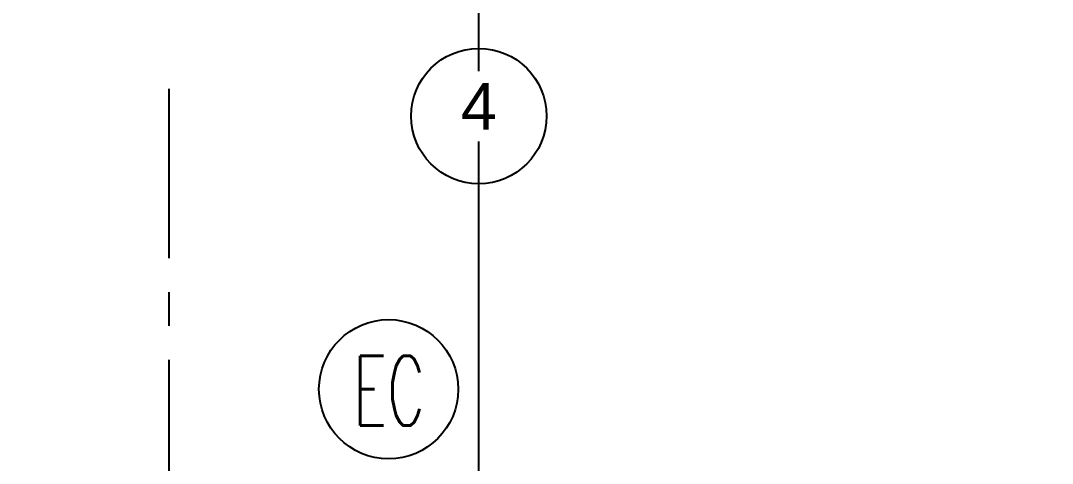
# Model space of a CAD drawing. Header units: millimetres. Extents: x 2659630 to 6742168, y -2425387 to -732288.
# Drawn here: x 2949646 to 2953457, y -1114290 to -1112655 of the extents above; entities that cross this region are included whole.
import ezdxf
from ezdxf.enums import TextEntityAlignment as Align

# ---------------------------------------------------------------- set-up
doc = ezdxf.new("R2010")
doc.units = ezdxf.units.MM
doc.linetypes.add('CENTER', pattern=[2, 1.25, -0.25, 0.25, -0.25])
for name, color, linetype, lineweight in [('A-ANNO-DIMS', 211, 'Continuous', 9), ('A-WALL-PATT', 111, 'Continuous', 0), ('S-GRID-IDEN', 1, 'Continuous', 9)]:
    doc.layers.add(name, color=color, linetype=linetype, lineweight=lineweight)
for name, color, linetype in [('A-LINE 08', 8, 'Continuous'), ('S-COLUMN', 1, 'Continuous'), ('S-COLUMN CIRCLE', 9, 'Continuous'), ('S-COLUMN NO', 2, 'Continuous'), ('S-GRIDE LINE', 8, 'CENTER')]:
    doc.layers.add(name, color=color, linetype=linetype)
doc.layers.get('A-ANNO-DIMS').off()
doc.styles.add('Arial_2', font='arial.ttf', dxfattribs={"height": 121.981135385479})
doc.styles.add('ROMANS', font='r.shx', dxfattribs={"width": 0.7})
doc.styles.add('style1', font='handlet.shx')

# ---------------------------------------------------------------- blocks, each defined once
blk = doc.blocks.new('A$C2D2C472C')
at = {"layer": 'A-WALL-PATT'}
h = blk.add_hatch(dxfattribs=at)
h.set_pattern_fill('ANSI37', color=256, scale=600, style=0)
h.set_pattern_definition([(45, (-102930.4976328127, -114895.0412800389), (-53.03300858899107, 53.03300858899107), []), (135, (-102930.4976328127, -114895.0412800389), (-53.03300858899107, -53.03300858899106), [])])
edge = h.paths.add_edge_path()
edge.add_line((944.9995019281778, 1920.086653618404), (945.0008851355669, 2189.884832272088))
edge.add_arc((910.0008851359307, 2189.884989272134), 34.99999999998833, 359.9997429874282, 449.9997132388004)
edge.add_line((910.0010603083792, 2224.884989271683), (206.5573315929068, 2224.905706588062))
edge.add_arc((206.3435287130415, 2190.119336553427), 34.78702706265661, 89.64785493841943, 180.3515355871881)
edge.add_line((171.5571564060956, 2189.90590370784), (171.5104949169763, 989.9413756946597))
edge.add_arc((206.436017342523, 989.8668982434319), 34.92560183573225, 179.8778189455847, 270.1221930522632)
edge.add_line((206.5105021072231, 954.9413758334849), (479.9996885845903, 954.8601867418038))
edge.add_line((479.9996885845903, 954.8601867418038), (480.0000001211592, 839.860185584781))
edge.add_line((480.0000001211592, 839.860185584781), (206.5104973261623, 839.9413757038274))
edge.add_arc((206.4964083629893, 989.9011490803969), 149.9597740384099, 192.8758880656439, 270.00538303110875, ccw=False)
edge.add_line((60.30736402368348, 956.4841302904388), (60.0000001211738, 2189.906551396358))
edge.add_arc((204.1890972755355, 2195.622790524605), 144.3023600914457, 89.0594131363834, 182.2702476428867, ccw=False)
edge.add_arc((117.0175473045965, -14981488.51647655), 14983828.42245068, 89.99696775482101, 89.99965761188861, ccw=False)
edge.add_arc((909.9946922726667, 2189.870040024718), 150.0149508471489, 45.00209331497581, 89.99734813771352, ccw=False)
edge.add_arc((910.01583289064, 2189.891182187523), 149.9850524061101, -0.0026534085425282683, 45.00209331497041, ccw=False)
edge.add_line((1060.000885135916, 2189.884236272439), (1059.999510428475, 1919.979855106591))
edge.add_line((1059.999510428475, 1919.979855106591), (944.9995019281778, 1920.086653618404))
blk = doc.blocks.new('Grid - M_Grid Head - Circle_02-314212-GROUND FLOOR PLAN_01')
at = {"layer": 'A-LINE 08'}
blk.add_circle((0, 0), 5.000000000000004, dxfattribs=at)
blk = doc.blocks.new('vvv')
at = {"layer": 'A-LINE 08', "color": 253}
blk.add_line((-135653.3146639047, -282004.399427851), (-135653.3146639047, -262439.5084041562), dxfattribs=at)
at = {"layer": 'S-GRIDE LINE', "color": 253, "ltscale": 500}
blk.add_line((-136798.3146639047, -278863.180992133), (-136798.3146639047, -302094.9194912685), dxfattribs=at)
at = {"layer": 'A-ANNO-DIMS', "color": 253}
blk.add_blockref('A$C2D2C472C', (-137393.3146640258, -286424.2741867923), dxfattribs=at)
at = {"layer": 'A-LINE 08', "color": 253, "style": 'style1'}
for tag, height, p in [('HD1', 212.1468745745996, (-102239.072470129, -266931.9436786682)), ('HD4', 212.1468745745996, (-112838.7469268842, -268838.8010378671)), ('HD4', 212.1468745745996, (-98428.93253814522, -269411.5728756436)), ('HD4', 212.1468745745996, (-107525.9211075911, -269430.5273375991)), ('HD6', 212.1468745745996, (-108958.0084401602, -269948.6138302144)), ('HD6', 212.1468745745996, (-99703.20888020936, -270784.5920501612)), ('HD4', 212.1468745745996, (-113560.5438042795, -271641.2675390053)), ('HD4', 212.1468745745996, (-109276.5025078906, -271641.289882639)), ('HD4', 212.1468745745996, (-119394.4499192508, -271968.4624563893)), ('HD6', 212.1468745745996, (-108958.0216722516, -273228.596008339)), ('HD6', 212.1468745745996, (-99703.21765307989, -273235.673757717)), ('HD3', 212.1468745745996, (-115588.0898187933, -274927.4894435364)), ('HD4', 212.1468745745996, (-119382.0834430242, -276082.6196952318)), ('HD5', 212.1468745746402, (-119238.1198973143, -278310.9914349518)), ('HD5', 212.1468745746402, (-118043.1345590847, -278310.9914349518)), ('HD5', 212.1468745746402, (-116825.1345590847, -278310.9914349518))]:
    blk.add_attdef(tag, text='', height=height, dxfattribs=at).set_placement(p, align=Align.CENTER)
at = {"layer": 'S-GRID-IDEN', "color": 253, "insert": (-135653.3756986633, -278841.3567604278), "char_height": 172.1182634730538, "width": 159.5921460558042, "attachment_point": 2, "line_spacing_factor": 0.9385317878468563, "style": 'Arial_2', "bg_fill": 3, "box_fill_scale": 1.25, "bg_fill_color": 0, "bg_fill_transparency": 0}
blk.add_mtext('4', dxfattribs=at)
at = {"layer": 'S-GRID-IDEN', "color": 253, "xscale": 49.99999999999998, "yscale": 49.99999999999998, "zscale": 49.99999999999998}
blk.add_blockref('Grid - M_Grid Head - Circle_02-314212-GROUND FLOOR PLAN_01', (-135653.3146639047, -278963.2872991962), dxfattribs=at)

msp = doc.modelspace()

# ---------------------------------------------------------------- block references
at = {"layer": 'S-COLUMN', "ltscale": 2500}
msp.add_blockref('vvv', (3086991.6527, -834044.304580901), dxfattribs=at)

# ---------------------------------------------------------------- next in the draw order: linework, layer by layer
at = {"layer": 'S-COLUMN CIRCLE'}
for centre in [(2951004.968556574, -1114016.426591348), (2951004.968556574, -1114016.426591347)]:
    msp.add_circle(centre, 257.1428571428572, dxfattribs=at)

# ---------------------------------------------------------------- next in the draw order: texts
at = {"layer": 'S-COLUMN NO', "style": 'ROMANS', "width": 0.6}
msp.add_text('EC', height=257.1428571428572, dxfattribs=at).set_placement((2951006.337034617, -1114021.957115822, -5.857740542573181e-07), align=Align.MIDDLE_CENTER)
msp.add_text('EC', height=257.1428571428572, dxfattribs=at).set_placement((2951006.337034617, -1114021.957115822, -5.857740542573181e-07), align=Align.MIDDLE_CENTER)

doc.saveas('drawing.dxf')
